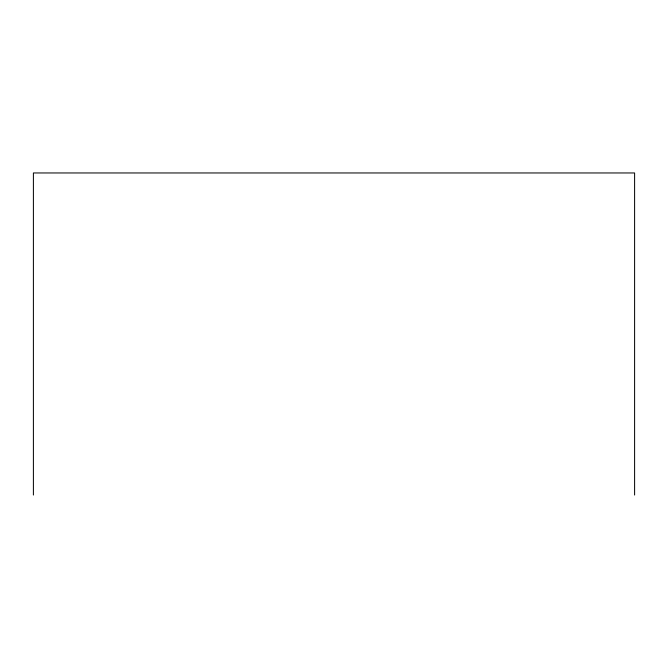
<?xml version="1.0" encoding="UTF-8"?>
<svg xmlns="http://www.w3.org/2000/svg" width="668" height="668" viewBox="0 0 668 668"><rect width="100%" height="100%" fill="white"/><g stroke="black" fill="none" stroke-linecap="round" stroke-linejoin="round"><path stroke-width="1" d="M634.6 495.038L634.6 172.962L33.4 172.962L33.4 495.038"/></g></svg>
